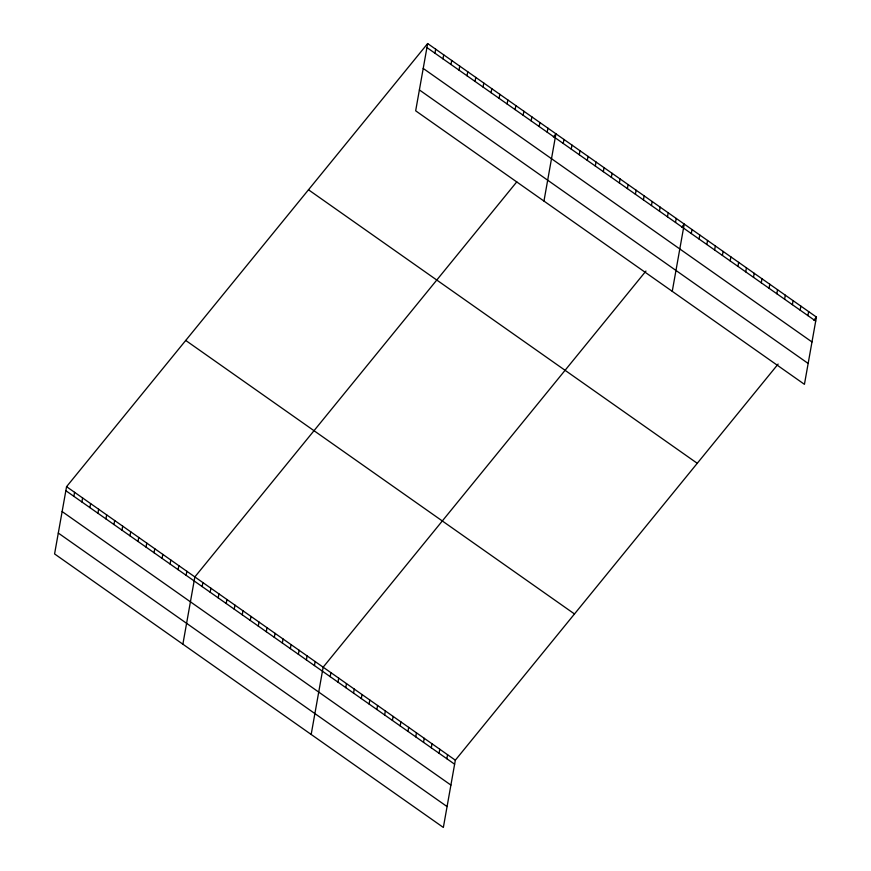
<?xml version="1.0" encoding="UTF-8"?>
<svg xmlns="http://www.w3.org/2000/svg" width="871" height="871" viewBox="0 0 871 871"><rect width="100%" height="100%" fill="white"/><g stroke="black" fill="none" stroke-linecap="round" stroke-linejoin="round"><path stroke-width="1.31" d="M427.65 43.55L415.663 110.813L804.434 384.329L816.421 317.066L427.65 43.55L66.566 486.671L54.579 553.934L443.35 827.45L455.337 760.187L778.119 364.067M73.872 496.328L74.579 492.311M81.885 501.968L82.603 497.951M89.909 507.619L90.617 503.59M97.922 513.259L98.641 509.23M105.935 518.898L106.654 514.881M113.959 524.538L114.678 520.52M121.973 530.178L122.691 526.16M129.997 535.817L130.715 531.8M138.01 541.457L138.729 537.44M146.034 547.108L146.753 543.079M154.047 552.747L154.766 548.719M162.071 558.387L162.79 554.37M170.085 564.027L170.803 560.009M178.109 569.667L178.827 565.649M186.122 575.306L186.84 571.289M182.877 644.192L194.854 576.929L516.786 181.854M202.159 586.597L202.878 582.568M210.183 592.236L210.891 588.208M218.196 597.876L218.915 593.859M226.22 603.516L226.928 599.498M234.234 609.156L234.952 605.138M242.258 614.795L242.965 610.778M250.271 620.435L250.99 616.418M258.284 626.086L259.003 622.057M266.308 631.725L267.027 627.697M274.321 637.365L275.04 633.348M282.346 643.005L283.064 638.987M290.359 648.645L291.077 644.627M298.383 654.284L299.101 650.267M306.396 659.935L307.115 655.907M314.42 665.575L315.139 661.546M311.176 734.449L323.152 667.197L645.934 271.077M434.945 53.207L435.663 49.19M330.207 676.68L330.926 672.662M442.969 58.858L443.687 54.829M337.992 682.156L338.699 678.128M450.982 64.498L451.701 60.469M345.765 687.622L346.484 683.604M459.006 70.137L459.725 66.12M353.539 693.098L354.257 689.07M467.019 75.777L467.738 71.76M361.313 698.564L362.031 694.546M475.043 81.417L475.762 77.399M369.086 704.029L369.805 700.012M483.057 87.056L483.775 83.039M376.86 709.506L377.579 705.488M491.081 92.696L491.788 88.679M384.644 714.971L385.352 710.954M499.094 98.347L499.812 94.318M392.418 720.448L393.126 716.43M507.118 103.987L507.826 99.958M400.192 725.913L400.91 721.896M515.131 109.626L515.85 105.609M407.966 731.39L408.684 727.361M523.155 115.266L523.863 111.248M415.739 736.855L416.458 732.838M531.168 120.906L531.887 116.888M423.513 742.332L424.231 738.303M539.193 126.545L539.9 122.528M431.297 747.797L432.005 743.78M547.206 132.196L547.924 128.168M439.071 753.273L439.779 749.245M543.961 201.07L555.938 133.807L553.39 136.943M446.845 758.739L447.563 754.722M563.243 143.475L563.962 139.458M571.256 149.115L571.975 145.098M579.28 154.755L579.999 150.737M587.294 160.395L588.012 156.377M595.318 166.034L596.036 162.017M603.331 171.685L604.049 167.657M611.355 177.325L612.073 173.296M619.368 182.964L620.087 178.947M627.392 188.604L628.111 184.587M635.405 194.244L636.124 190.226M643.429 199.884L644.148 195.866M651.443 205.523L652.161 201.506M659.467 211.174L660.174 207.146M667.48 216.814L668.199 212.785M675.504 222.453L676.212 218.436M672.249 291.339L684.236 224.076L681.677 227.211M691.291 233.559L692.01 229.541M699.065 239.035L699.783 235.018M706.849 244.501L707.557 240.483M714.623 249.977L715.341 245.96M722.397 255.443L723.115 251.425M730.17 260.919L730.889 256.891M737.944 266.384L738.662 262.367M745.718 271.861L746.436 267.833M753.502 277.326L754.21 273.309M761.276 282.803L761.983 278.774M769.049 288.268L769.768 284.251M776.823 293.734L777.542 289.716M784.597 299.21L785.315 295.193M792.37 304.676L793.089 300.658M800.144 310.152L800.863 306.124M807.929 315.618L808.636 311.6M813.862 320.201L816.421 317.066M426.932 47.567L815.702 321.094M423.208 68.439L811.979 341.955M419.387 89.942L808.157 363.457M308.486 189.78L697.257 463.296M185.719 340.441L574.49 613.957M66.566 486.671L455.337 760.187M65.848 490.689L454.618 764.205M62.135 511.56L450.906 785.076M58.303 533.063L447.073 806.579"/></g></svg>
